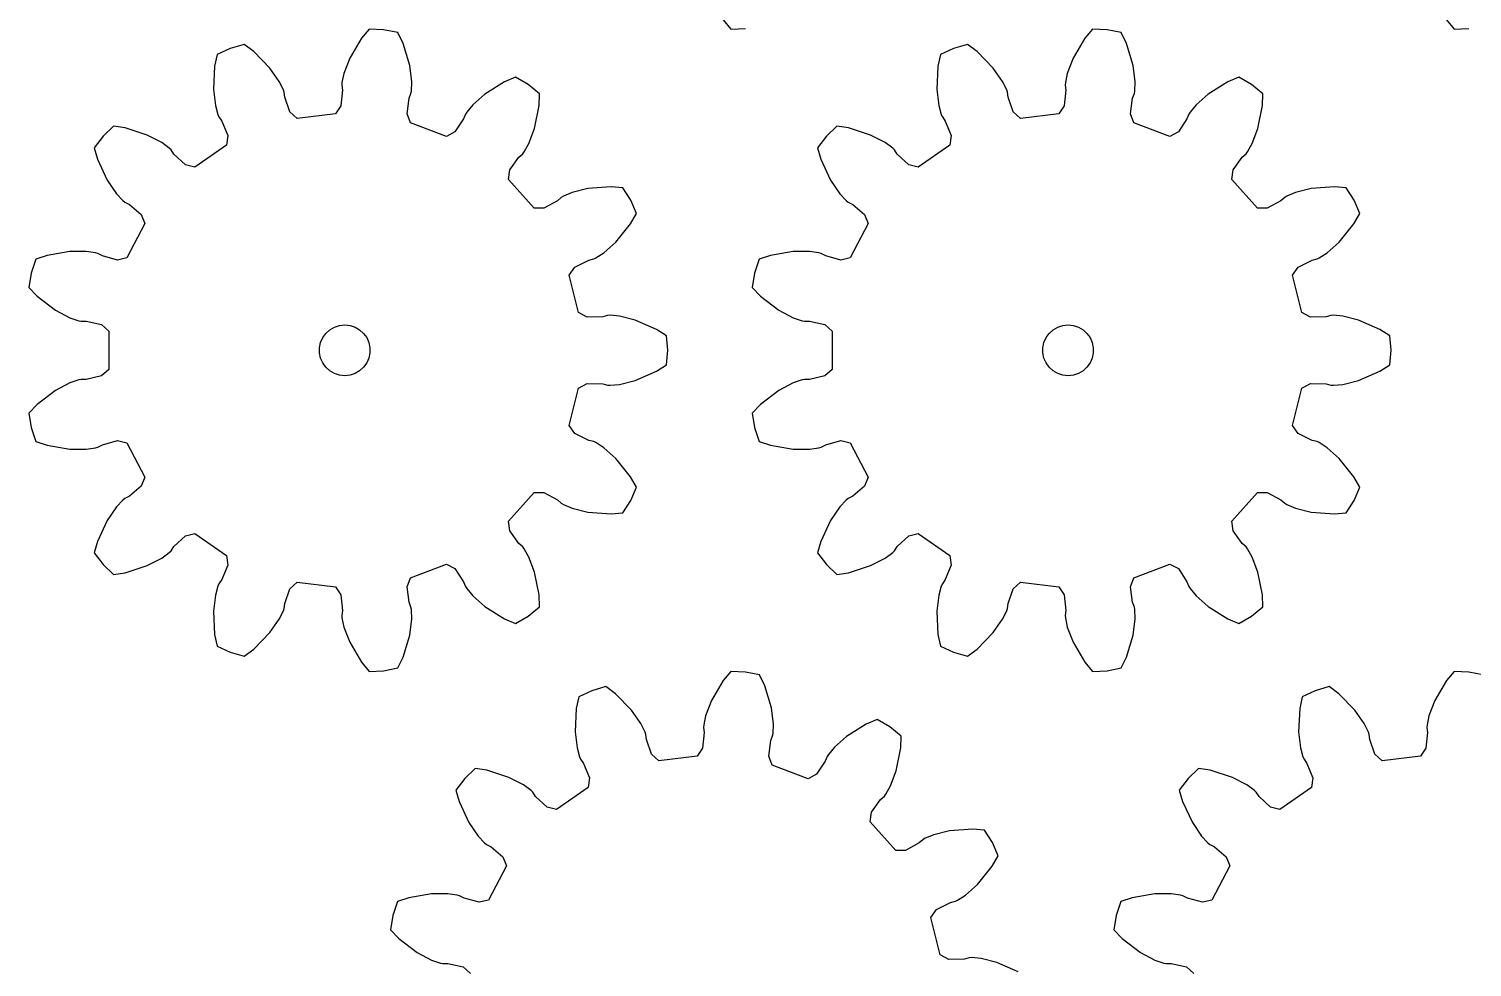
# Model space of a CAD drawing. Extents: x 0 to 209, y 0 to 228.
# Drawn here: x 0 to 85.4, y 58.5 to 114 of the extents above; entities that cross this region are included whole.
import ezdxf

# ---------------------------------------------------------------- set-up
doc = ezdxf.new("R2010")
doc.units = 0

msp = doc.modelspace()

# ---------------------------------------------------------------- linework, layer by layer
for p, q in [((41.065, 114.506), (41.515, 113.964)), ((83.845, 114.506), (84.295, 113.964)), ((20.125, 113.964), (19.675, 113.421)), ((20.983, 113.929), (20.125, 113.964)), ((21.825, 113.757), (20.983, 113.929)), ((22.132, 113.123), (21.825, 113.757)), ((41.515, 113.964), (42.373, 113.998)), ((62.905, 113.964), (62.455, 113.421)), ((63.763, 113.929), (62.905, 113.964)), ((64.605, 113.757), (63.763, 113.929)), ((64.912, 113.123), (64.605, 113.757)), ((84.295, 113.964), (85.153, 113.998)), ((11.909, 112.827), (11.133, 112.459)), ((12.734, 113.066), (11.909, 112.827)), ((13.301, 112.647), (12.734, 113.066)), ((19.675, 113.421), (18.982, 112.239)), ((22.523, 111.809), (22.132, 113.123)), ((54.689, 112.827), (53.913, 112.459)), ((55.514, 113.066), (54.689, 112.827)), ((56.081, 112.647), (55.514, 113.066)), ((62.455, 113.421), (61.762, 112.239)), ((65.303, 111.809), (64.912, 113.123)), ((11.133, 112.459), (10.987, 111.769)), ((14.257, 111.666), (13.301, 112.647)), ((18.982, 112.239), (18.634, 111.342)), ((53.913, 112.459), (53.767, 111.769)), ((57.037, 111.666), (56.081, 112.647)), ((61.762, 112.239), (61.414, 111.342)), ((10.987, 111.769), (10.922, 110.401)), ((14.809, 110.877), (14.257, 111.666)), ((18.634, 111.342), (18.519, 110.799)), ((22.646, 110.855), (22.523, 111.809)), ((28.787, 111.117), (28.136, 110.845)), ((29.531, 110.687), (28.787, 111.117)), ((53.767, 111.769), (53.702, 110.401)), ((57.589, 110.877), (57.037, 111.666)), ((61.414, 111.342), (61.299, 110.799)), ((65.426, 110.855), (65.303, 111.809)), ((71.567, 111.117), (70.916, 110.845)), ((72.311, 110.687), (71.567, 111.117)), ((10.922, 110.401), (11.031, 109.444)), ((15.051, 110.378), (14.809, 110.877)), ((15.093, 110.236), (15.051, 110.378)), ((15.132, 109.938), (15.093, 110.236)), ((18.546, 110.352), (18.454, 109.433)), ((18.519, 110.799), (18.512, 110.651)), ((18.512, 110.651), (18.546, 110.352)), ((22.494, 109.873), (22.599, 110.155)), ((22.599, 110.155), (22.627, 110.3)), ((22.627, 110.3), (22.646, 110.855)), ((26.973, 110.122), (26.248, 109.489)), ((28.136, 110.845), (26.973, 110.122)), ((30.196, 110.144), (29.531, 110.687)), ((30.173, 109.44), (30.196, 110.144)), ((53.702, 110.401), (53.811, 109.444)), ((57.831, 110.378), (57.589, 110.877)), ((57.873, 110.236), (57.831, 110.378)), ((57.912, 109.938), (57.873, 110.236)), ((61.326, 110.352), (61.234, 109.433)), ((61.299, 110.799), (61.292, 110.651)), ((61.292, 110.651), (61.326, 110.352)), ((65.274, 109.873), (65.379, 110.155)), ((65.379, 110.155), (65.407, 110.3)), ((65.407, 110.3), (65.426, 110.855)), ((69.753, 110.122), (69.028, 109.489)), ((70.916, 110.845), (69.753, 110.122)), ((72.976, 110.144), (72.311, 110.687)), ((72.953, 109.44), (72.976, 110.144)), ((11.031, 109.444), (11.181, 108.91)), ((15.441, 109.067), (15.132, 109.938)), ((18.454, 109.433), (18.129, 108.961)), ((22.364, 108.958), (22.494, 109.873)), ((26.248, 109.489), (25.893, 109.061)), ((29.909, 108.095), (30.173, 109.44)), ((53.811, 109.444), (53.961, 108.91)), ((58.221, 109.067), (57.912, 109.938)), ((61.234, 109.433), (60.909, 108.961)), ((65.144, 108.958), (65.274, 109.873)), ((69.028, 109.489), (68.673, 109.061)), ((72.689, 108.095), (72.953, 109.44)), ((11.181, 108.91), (11.244, 108.776)), ((11.244, 108.776), (11.413, 108.527)), ((11.413, 108.527), (11.758, 107.67)), ((15.869, 108.686), (15.441, 109.067)), ((18.129, 108.961), (15.869, 108.686)), ((22.566, 108.422), (22.364, 108.958)), ((24.695, 107.615), (22.566, 108.422)), ((25.71, 108.653), (25.201, 107.882)), ((25.819, 108.934), (25.71, 108.653)), ((25.893, 109.061), (25.819, 108.934)), ((53.961, 108.91), (54.024, 108.776)), ((54.024, 108.776), (54.193, 108.527)), ((54.193, 108.527), (54.538, 107.67)), ((58.649, 108.686), (58.221, 109.067)), ((60.909, 108.961), (58.649, 108.686)), ((65.346, 108.422), (65.144, 108.958)), ((67.475, 107.615), (65.346, 108.422)), ((68.49, 108.653), (67.981, 107.882)), ((68.599, 108.934), (68.49, 108.653)), ((68.673, 109.061), (68.599, 108.934)), ((4.386, 107.634), (3.87, 106.948)), ((5.005, 108.229), (4.386, 107.634)), ((5.702, 108.121), (5.005, 108.229)), ((7.005, 107.697), (5.702, 108.121)), ((7.86, 107.256), (7.005, 107.697)), ((11.758, 107.67), (11.691, 107.102)), ((25.201, 107.882), (24.695, 107.615)), ((29.574, 107.193), (29.909, 108.095)), ((47.166, 107.634), (46.65, 106.948)), ((47.785, 108.229), (47.166, 107.634)), ((48.482, 108.121), (47.785, 108.229)), ((49.785, 107.697), (48.482, 108.121)), ((50.64, 107.256), (49.785, 107.697)), ((54.538, 107.67), (54.471, 107.102)), ((67.981, 107.882), (67.475, 107.615)), ((72.354, 107.193), (72.689, 108.095)), ((3.87, 106.948), (4.061, 106.269)), ((8.307, 106.926), (7.86, 107.256)), ((8.41, 106.82), (8.307, 106.926)), ((8.582, 106.574), (8.41, 106.82)), ((11.691, 107.102), (9.817, 105.808)), ((29.207, 106.595), (29.3, 106.71)), ((29.3, 106.71), (29.574, 107.193)), ((46.65, 106.948), (46.841, 106.269)), ((51.087, 106.926), (50.64, 107.256)), ((51.19, 106.82), (51.087, 106.926)), ((51.362, 106.574), (51.19, 106.82)), ((54.471, 107.102), (52.597, 105.808)), ((71.987, 106.595), (72.08, 106.71)), ((72.08, 106.71), (72.354, 107.193)), ((4.061, 106.269), (4.639, 105.027)), ((9.261, 105.947), (8.582, 106.574)), ((9.817, 105.808), (9.261, 105.947)), ((28.443, 105.645), (28.984, 106.394)), ((28.984, 106.394), (29.207, 106.595)), ((46.841, 106.269), (47.419, 105.027)), ((52.041, 105.947), (51.362, 106.574)), ((52.597, 105.808), (52.041, 105.947)), ((71.223, 105.645), (71.764, 106.394)), ((71.764, 106.394), (71.987, 106.595)), ((4.639, 105.027), (5.18, 104.231)), ((28.372, 105.076), (28.443, 105.645)), ((29.882, 103.372), (28.372, 105.076)), ((47.419, 105.027), (47.96, 104.231)), ((71.152, 105.076), (71.223, 105.645)), ((72.662, 103.372), (71.152, 105.076)), ((5.18, 104.231), (5.562, 103.828)), ((32.128, 104.309), (31.616, 104.095)), ((33.065, 104.533), (32.128, 104.309)), ((34.431, 104.633), (33.065, 104.533)), ((35.133, 104.571), (34.431, 104.633)), ((35.592, 103.845), (35.133, 104.571)), ((47.96, 104.231), (48.342, 103.828)), ((74.908, 104.309), (74.396, 104.095)), ((75.845, 104.533), (74.908, 104.309)), ((77.211, 104.633), (75.845, 104.533)), ((77.913, 104.571), (77.211, 104.633)), ((78.372, 103.845), (77.913, 104.571)), ((5.562, 103.828), (5.68, 103.738)), ((5.68, 103.738), (5.945, 103.596)), ((5.945, 103.596), (6.649, 102.998)), ((30.455, 103.373), (29.882, 103.372)), ((31.264, 103.82), (30.455, 103.373)), ((31.49, 104.017), (31.264, 103.82)), ((31.616, 104.095), (31.49, 104.017)), ((35.929, 103.055), (35.592, 103.845)), ((48.342, 103.828), (48.46, 103.738)), ((48.46, 103.738), (48.725, 103.596)), ((48.725, 103.596), (49.429, 102.998)), ((73.235, 103.373), (72.662, 103.372)), ((74.044, 103.82), (73.235, 103.373)), ((74.27, 104.017), (74.044, 103.82)), ((74.396, 104.095), (74.27, 104.017)), ((78.709, 103.055), (78.372, 103.845)), ((6.853, 102.463), (5.795, 100.447)), ((6.649, 102.998), (6.853, 102.463)), ((34.722, 101.374), (35.581, 102.442)), ((35.581, 102.442), (35.929, 103.055)), ((49.633, 102.463), (48.575, 100.447)), ((49.429, 102.998), (49.633, 102.463)), ((77.502, 101.374), (78.361, 102.442)), ((78.361, 102.442), (78.709, 103.055)), ((2.427, 100.813), (1.077, 100.583)), ((3.39, 100.82), (2.427, 100.813)), ((3.939, 100.735), (3.39, 100.82)), ((4.079, 100.689), (3.939, 100.735)), ((33.539, 100.431), (34.007, 100.731)), ((34.007, 100.731), (34.722, 101.374)), ((45.207, 100.813), (43.857, 100.583)), ((46.17, 100.82), (45.207, 100.813)), ((46.719, 100.735), (46.17, 100.82)), ((46.859, 100.689), (46.719, 100.735)), ((76.319, 100.431), (76.787, 100.731)), ((76.787, 100.731), (77.502, 101.374)), ((0.41, 100.355), (0.138, 99.54)), ((1.077, 100.583), (0.41, 100.355)), ((4.346, 100.551), (4.079, 100.689)), ((5.239, 100.311), (4.346, 100.551)), ((5.795, 100.447), (5.239, 100.311)), ((31.959, 99.415), (32.286, 99.885)), ((32.286, 99.885), (33.113, 100.298)), ((33.113, 100.298), (33.404, 100.372)), ((33.404, 100.372), (33.539, 100.431)), ((43.19, 100.355), (42.918, 99.54)), ((43.857, 100.583), (43.19, 100.355)), ((47.126, 100.551), (46.859, 100.689)), ((48.019, 100.311), (47.126, 100.551)), ((48.575, 100.447), (48.019, 100.311)), ((74.739, 99.415), (75.066, 99.885)), ((75.066, 99.885), (75.893, 100.298)), ((75.893, 100.298), (76.184, 100.372)), ((76.184, 100.372), (76.319, 100.431)), ((0.138, 99.54), (0, 98.692)), ((32.504, 97.204), (31.959, 99.415)), ((42.918, 99.54), (42.78, 98.692)), ((75.284, 97.204), (74.739, 99.415)), ((0, 98.692), (0.485, 98.18)), ((0.485, 98.18), (1.574, 97.349)), ((42.78, 98.692), (43.265, 98.18)), ((43.265, 98.18), (44.354, 97.349)), ((1.574, 97.349), (2.423, 96.896)), ((44.354, 97.349), (45.203, 96.896)), ((2.423, 96.896), (2.948, 96.716)), ((2.948, 96.716), (3.094, 96.691)), ((3.094, 96.691), (3.395, 96.689)), ((3.395, 96.689), (4.296, 96.487)), ((4.296, 96.487), (4.726, 96.108)), ((18.37, 96.437), (18.681, 96.47)), ((18.681, 96.47), (18.993, 96.437)), ((33.012, 96.939), (32.504, 97.204)), ((33.936, 96.958), (33.012, 96.939)), ((34.228, 97.028), (33.936, 96.958)), ((34.375, 97.039), (34.228, 97.028)), ((34.928, 96.99), (34.375, 97.039)), ((35.861, 96.753), (34.928, 96.99)), ((37.118, 96.207), (35.861, 96.753)), ((45.203, 96.896), (45.728, 96.716)), ((45.728, 96.716), (45.874, 96.691)), ((45.874, 96.691), (46.175, 96.689)), ((46.175, 96.689), (47.076, 96.487)), ((47.076, 96.487), (47.506, 96.108)), ((61.15, 96.437), (61.461, 96.47)), ((61.461, 96.47), (61.773, 96.437)), ((75.792, 96.939), (75.284, 97.204)), ((76.716, 96.958), (75.792, 96.939)), ((77.008, 97.028), (76.716, 96.958)), ((77.155, 97.039), (77.008, 97.028)), ((77.708, 96.99), (77.155, 97.039)), ((78.641, 96.753), (77.708, 96.99)), ((79.898, 96.207), (78.641, 96.753)), ((4.726, 96.108), (4.726, 93.831)), ((17.255, 95.433), (17.382, 95.72)), ((17.382, 95.72), (17.567, 95.973)), ((17.567, 95.973), (17.8, 96.183)), ((17.8, 96.183), (18.071, 96.34)), ((18.071, 96.34), (18.37, 96.437)), ((18.993, 96.437), (19.292, 96.34)), ((19.292, 96.34), (19.563, 96.183)), ((19.563, 96.183), (19.796, 95.973)), ((19.796, 95.973), (19.98, 95.72)), ((19.98, 95.72), (20.108, 95.433)), ((37.711, 95.826), (37.118, 96.207)), ((37.78, 94.97), (37.711, 95.826)), ((47.506, 96.108), (47.506, 93.831)), ((60.035, 95.433), (60.162, 95.72)), ((60.162, 95.72), (60.347, 95.973)), ((60.347, 95.973), (60.58, 96.183)), ((60.58, 96.183), (60.851, 96.34)), ((60.851, 96.34), (61.15, 96.437)), ((61.773, 96.437), (62.071, 96.34)), ((62.071, 96.34), (62.343, 96.183)), ((62.343, 96.183), (62.576, 95.973)), ((62.576, 95.973), (62.76, 95.72)), ((62.76, 95.72), (62.888, 95.433)), ((80.491, 95.826), (79.898, 96.207)), ((80.56, 94.97), (80.491, 95.826)), ((17.19, 95.126), (17.255, 95.433)), ((17.19, 94.813), (17.19, 95.126)), ((17.255, 94.506), (17.19, 94.813)), ((20.108, 95.433), (20.173, 95.126)), ((20.173, 94.813), (20.108, 94.506)), ((20.173, 95.126), (20.173, 94.813)), ((37.711, 94.114), (37.78, 94.97)), ((59.97, 95.126), (60.035, 95.433)), ((59.97, 94.813), (59.97, 95.126)), ((60.035, 94.506), (59.97, 94.813)), ((62.888, 95.433), (62.953, 95.126)), ((62.953, 94.813), (62.888, 94.506)), ((62.953, 95.126), (62.953, 94.813)), ((80.491, 94.114), (80.56, 94.97)), ((17.382, 94.22), (17.255, 94.506)), ((17.567, 93.966), (17.382, 94.22)), ((17.8, 93.756), (17.567, 93.966)), ((19.796, 93.966), (19.563, 93.756)), ((19.98, 94.22), (19.796, 93.966)), ((20.108, 94.506), (19.98, 94.22)), ((37.118, 93.732), (37.711, 94.114)), ((60.162, 94.22), (60.035, 94.506)), ((60.347, 93.966), (60.162, 94.22)), ((60.58, 93.756), (60.347, 93.966)), ((62.576, 93.966), (62.343, 93.756)), ((62.76, 94.22), (62.576, 93.966)), ((62.888, 94.506), (62.76, 94.22)), ((79.898, 93.732), (80.491, 94.114)), ((2.423, 93.043), (1.574, 92.59)), ((2.948, 93.223), (2.423, 93.043)), ((3.094, 93.248), (2.948, 93.223)), ((3.395, 93.25), (3.094, 93.248)), ((4.296, 93.452), (3.395, 93.25)), ((4.726, 93.831), (4.296, 93.452)), ((18.071, 93.599), (17.8, 93.756)), ((18.37, 93.502), (18.071, 93.599)), ((18.681, 93.47), (18.37, 93.502)), ((18.993, 93.502), (18.681, 93.47)), ((19.292, 93.599), (18.993, 93.502)), ((19.563, 93.756), (19.292, 93.599)), ((34.928, 92.949), (35.861, 93.186)), ((35.861, 93.186), (37.118, 93.732)), ((45.203, 93.043), (44.354, 92.59)), ((45.728, 93.223), (45.203, 93.043)), ((45.874, 93.248), (45.728, 93.223)), ((46.175, 93.25), (45.874, 93.248)), ((47.076, 93.452), (46.175, 93.25)), ((47.506, 93.831), (47.076, 93.452)), ((60.851, 93.599), (60.58, 93.756)), ((61.15, 93.502), (60.851, 93.599)), ((61.461, 93.47), (61.15, 93.502)), ((61.773, 93.502), (61.461, 93.47)), ((62.071, 93.599), (61.773, 93.502)), ((62.343, 93.756), (62.071, 93.599)), ((77.708, 92.949), (78.641, 93.186)), ((78.641, 93.186), (79.898, 93.732)), ((1.574, 92.59), (0.485, 91.759)), ((31.959, 90.524), (32.504, 92.735)), ((32.504, 92.735), (33.012, 93)), ((33.012, 93), (33.936, 92.981)), ((33.936, 92.981), (34.228, 92.911)), ((34.228, 92.911), (34.375, 92.9)), ((34.375, 92.9), (34.928, 92.949)), ((44.354, 92.59), (43.265, 91.759)), ((74.739, 90.524), (75.284, 92.735)), ((75.284, 92.735), (75.792, 93)), ((75.792, 93), (76.716, 92.981)), ((76.716, 92.981), (77.008, 92.911)), ((77.008, 92.911), (77.155, 92.9)), ((77.155, 92.9), (77.708, 92.949)), ((0.485, 91.759), (0, 91.247)), ((43.265, 91.759), (42.78, 91.247)), ((0, 91.247), (0.138, 90.399)), ((32.286, 90.054), (31.959, 90.524)), ((42.78, 91.247), (42.918, 90.399)), ((75.066, 90.054), (74.739, 90.524)), ((0.138, 90.399), (0.41, 89.584)), ((4.346, 89.388), (5.239, 89.628)), ((5.239, 89.628), (5.795, 89.492)), ((33.113, 89.642), (32.286, 90.054)), ((33.404, 89.568), (33.113, 89.642)), ((42.918, 90.399), (43.19, 89.584)), ((47.126, 89.388), (48.019, 89.628)), ((48.019, 89.628), (48.575, 89.492)), ((75.893, 89.642), (75.066, 90.054)), ((76.184, 89.568), (75.893, 89.642)), ((0.41, 89.584), (1.077, 89.356)), ((1.077, 89.356), (2.427, 89.127)), ((2.427, 89.127), (3.39, 89.119)), ((3.39, 89.119), (3.939, 89.205)), ((3.939, 89.205), (4.079, 89.25)), ((4.079, 89.25), (4.346, 89.388)), ((5.795, 89.492), (6.853, 87.476)), ((33.539, 89.509), (33.404, 89.568)), ((34.007, 89.208), (33.539, 89.509)), ((34.722, 88.565), (34.007, 89.208)), ((43.19, 89.584), (43.857, 89.356)), ((43.857, 89.356), (45.207, 89.127)), ((45.207, 89.127), (46.17, 89.119)), ((46.17, 89.119), (46.719, 89.205)), ((46.719, 89.205), (46.859, 89.25)), ((46.859, 89.25), (47.126, 89.388)), ((48.575, 89.492), (49.633, 87.476)), ((76.319, 89.509), (76.184, 89.568)), ((76.787, 89.208), (76.319, 89.509)), ((77.502, 88.565), (76.787, 89.208)), ((35.581, 87.497), (34.722, 88.565)), ((78.361, 87.497), (77.502, 88.565)), ((6.853, 87.476), (6.649, 86.941)), ((35.929, 86.884), (35.581, 87.497)), ((49.633, 87.476), (49.429, 86.941)), ((78.709, 86.884), (78.361, 87.497)), ((5.945, 86.343), (5.68, 86.201)), ((6.649, 86.941), (5.945, 86.343)), ((28.372, 84.863), (29.882, 86.568)), ((29.882, 86.568), (30.455, 86.566)), ((30.455, 86.566), (31.264, 86.12)), ((35.592, 86.094), (35.929, 86.884)), ((48.725, 86.343), (48.46, 86.201)), ((49.429, 86.941), (48.725, 86.343)), ((71.152, 84.863), (72.662, 86.568)), ((72.662, 86.568), (73.235, 86.566)), ((73.235, 86.566), (74.044, 86.12)), ((78.372, 86.094), (78.709, 86.884)), ((5.18, 85.708), (4.639, 84.912)), ((5.562, 86.112), (5.18, 85.708)), ((5.68, 86.201), (5.562, 86.112)), ((31.264, 86.12), (31.49, 85.922)), ((31.49, 85.922), (31.616, 85.844)), ((31.616, 85.844), (32.128, 85.63)), ((32.128, 85.63), (33.065, 85.406)), ((33.065, 85.406), (34.431, 85.306)), ((34.431, 85.306), (35.133, 85.368)), ((35.133, 85.368), (35.592, 86.094)), ((47.96, 85.708), (47.419, 84.912)), ((48.342, 86.112), (47.96, 85.708)), ((48.46, 86.201), (48.342, 86.112)), ((74.044, 86.12), (74.27, 85.922)), ((74.27, 85.922), (74.396, 85.844)), ((74.396, 85.844), (74.908, 85.63)), ((74.908, 85.63), (75.845, 85.406)), ((75.845, 85.406), (77.211, 85.306)), ((77.211, 85.306), (77.913, 85.368)), ((77.913, 85.368), (78.372, 86.094)), ((4.639, 84.912), (4.061, 83.67)), ((28.443, 84.295), (28.372, 84.863)), ((47.419, 84.912), (46.841, 83.67)), ((71.223, 84.295), (71.152, 84.863)), ((4.061, 83.67), (3.87, 82.992)), ((8.582, 83.366), (9.261, 83.993)), ((9.261, 83.993), (9.817, 84.131)), ((9.817, 84.131), (11.691, 82.838)), ((28.984, 83.545), (28.443, 84.295)), ((46.841, 83.67), (46.65, 82.992)), ((51.362, 83.366), (52.041, 83.993)), ((52.041, 83.993), (52.597, 84.131)), ((52.597, 84.131), (54.471, 82.838)), ((71.764, 83.545), (71.223, 84.295)), ((3.87, 82.992), (4.386, 82.305)), ((7.86, 82.683), (8.307, 83.014)), ((8.307, 83.014), (8.41, 83.119)), ((8.41, 83.119), (8.582, 83.366)), ((11.691, 82.838), (11.758, 82.269)), ((29.207, 83.345), (28.984, 83.545)), ((29.3, 83.229), (29.207, 83.345)), ((29.574, 82.746), (29.3, 83.229)), ((46.65, 82.992), (47.166, 82.305)), ((50.64, 82.683), (51.087, 83.014)), ((51.087, 83.014), (51.19, 83.119)), ((51.19, 83.119), (51.362, 83.366)), ((54.471, 82.838), (54.538, 82.269)), ((71.987, 83.345), (71.764, 83.545)), ((72.08, 83.229), (71.987, 83.345)), ((72.354, 82.746), (72.08, 83.229)), ((4.386, 82.305), (5.005, 81.71)), ((5.702, 81.818), (7.005, 82.242)), ((7.005, 82.242), (7.86, 82.683)), ((11.758, 82.269), (11.413, 81.412)), ((22.566, 81.517), (24.695, 82.325)), ((24.695, 82.325), (25.201, 82.057)), ((25.201, 82.057), (25.71, 81.286)), ((29.909, 81.844), (29.574, 82.746)), ((47.166, 82.305), (47.785, 81.71)), ((48.482, 81.818), (49.785, 82.242)), ((49.785, 82.242), (50.64, 82.683)), ((54.538, 82.269), (54.193, 81.412)), ((65.346, 81.517), (67.475, 82.325)), ((67.475, 82.325), (67.981, 82.057)), ((67.981, 82.057), (68.49, 81.286)), ((72.689, 81.844), (72.354, 82.746)), ((5.005, 81.71), (5.702, 81.818)), ((11.244, 81.163), (11.181, 81.029)), ((11.413, 81.412), (11.244, 81.163)), ((15.441, 80.872), (15.869, 81.253)), ((15.869, 81.253), (18.129, 80.979)), ((22.364, 80.981), (22.566, 81.517)), ((25.71, 81.286), (25.819, 81.006)), ((30.173, 80.5), (29.909, 81.844)), ((47.785, 81.71), (48.482, 81.818)), ((54.024, 81.163), (53.961, 81.029)), ((54.193, 81.412), (54.024, 81.163)), ((58.221, 80.872), (58.649, 81.253)), ((58.649, 81.253), (60.909, 80.979)), ((65.144, 80.981), (65.346, 81.517)), ((68.49, 81.286), (68.599, 81.006)), ((72.953, 80.5), (72.689, 81.844)), ((11.031, 80.495), (10.922, 79.538)), ((11.181, 81.029), (11.031, 80.495)), ((15.132, 80.001), (15.441, 80.872)), ((18.129, 80.979), (18.454, 80.506)), ((18.454, 80.506), (18.546, 79.587)), ((22.494, 80.066), (22.364, 80.981)), ((25.819, 81.006), (25.893, 80.878)), ((25.893, 80.878), (26.248, 80.451)), ((26.248, 80.451), (26.973, 79.818)), ((30.196, 79.795), (30.173, 80.5)), ((53.811, 80.495), (53.702, 79.538)), ((53.961, 81.029), (53.811, 80.495)), ((57.912, 80.001), (58.221, 80.872)), ((60.909, 80.979), (61.234, 80.506)), ((61.234, 80.506), (61.326, 79.587)), ((65.274, 80.066), (65.144, 80.981)), ((68.599, 81.006), (68.673, 80.878)), ((68.673, 80.878), (69.028, 80.451)), ((69.028, 80.451), (69.753, 79.818)), ((72.976, 79.795), (72.953, 80.5)), ((10.922, 79.538), (10.987, 78.17)), ((14.809, 79.062), (15.051, 79.562)), ((15.051, 79.562), (15.093, 79.703)), ((15.093, 79.703), (15.132, 80.001)), ((18.546, 79.587), (18.512, 79.288)), ((22.599, 79.785), (22.494, 80.066)), ((22.627, 79.64), (22.599, 79.785)), ((22.646, 79.085), (22.627, 79.64)), ((26.973, 79.818), (28.136, 79.094)), ((29.531, 79.252), (30.196, 79.795)), ((53.702, 79.538), (53.767, 78.17)), ((57.589, 79.062), (57.831, 79.562)), ((57.831, 79.562), (57.873, 79.703)), ((57.873, 79.703), (57.912, 80.001)), ((61.326, 79.587), (61.292, 79.288)), ((65.379, 79.785), (65.274, 80.066)), ((65.407, 79.64), (65.379, 79.785)), ((65.426, 79.085), (65.407, 79.64)), ((69.753, 79.818), (70.916, 79.094)), ((72.311, 79.252), (72.976, 79.795)), ((14.257, 78.274), (14.809, 79.062)), ((18.512, 79.288), (18.519, 79.141)), ((18.519, 79.141), (18.634, 78.597)), ((18.634, 78.597), (18.982, 77.7)), ((22.523, 78.13), (22.646, 79.085)), ((28.136, 79.094), (28.787, 78.822)), ((28.787, 78.822), (29.531, 79.252)), ((57.037, 78.274), (57.589, 79.062)), ((61.292, 79.288), (61.299, 79.141)), ((61.299, 79.141), (61.414, 78.597)), ((61.414, 78.597), (61.762, 77.7)), ((65.303, 78.13), (65.426, 79.085)), ((70.916, 79.094), (71.567, 78.822)), ((71.567, 78.822), (72.311, 79.252)), ((10.987, 78.17), (11.133, 77.48)), ((13.301, 77.293), (14.257, 78.274)), ((18.982, 77.7), (19.675, 76.519)), ((22.132, 76.817), (22.523, 78.13)), ((53.767, 78.17), (53.913, 77.48)), ((56.081, 77.293), (57.037, 78.274)), ((61.762, 77.7), (62.455, 76.519)), ((64.912, 76.817), (65.303, 78.13)), ((11.133, 77.48), (11.909, 77.112)), ((11.909, 77.112), (12.734, 76.873)), ((12.734, 76.873), (13.301, 77.293)), ((53.913, 77.48), (54.689, 77.112)), ((54.689, 77.112), (55.514, 76.873)), ((55.514, 76.873), (56.081, 77.293)), ((19.675, 76.519), (20.125, 75.976)), ((20.125, 75.976), (20.983, 76.01)), ((20.983, 76.01), (21.825, 76.182)), ((21.825, 76.182), (22.132, 76.817)), ((41.515, 75.976), (41.065, 75.433)), ((42.373, 75.941), (41.515, 75.976)), ((62.455, 76.519), (62.905, 75.976)), ((62.905, 75.976), (63.763, 76.01)), ((63.763, 76.01), (64.605, 76.182)), ((64.605, 76.182), (64.912, 76.817)), ((84.295, 75.976), (83.845, 75.433)), ((85.153, 75.941), (84.295, 75.976)), ((41.065, 75.433), (40.372, 74.252)), ((43.215, 75.769), (42.373, 75.941)), ((43.522, 75.135), (43.215, 75.769)), ((43.913, 73.822), (43.522, 75.135)), ((83.845, 75.433), (83.152, 74.252)), ((85.995, 75.769), (85.153, 75.941)), ((32.523, 74.471), (32.377, 73.781)), ((33.299, 74.839), (32.523, 74.471)), ((34.124, 75.078), (33.299, 74.839)), ((34.691, 74.659), (34.124, 75.078)), ((35.647, 73.678), (34.691, 74.659)), ((75.303, 74.471), (75.157, 73.781)), ((76.079, 74.839), (75.303, 74.471)), ((76.904, 75.078), (76.079, 74.839)), ((77.471, 74.659), (76.904, 75.078)), ((78.427, 73.678), (77.471, 74.659)), ((32.377, 73.781), (32.312, 72.413)), ((36.199, 72.89), (35.647, 73.678)), ((40.372, 74.252), (40.024, 73.354)), ((44.036, 72.867), (43.913, 73.822)), ((75.157, 73.781), (75.092, 72.413)), ((78.979, 72.89), (78.427, 73.678)), ((83.152, 74.252), (82.804, 73.354)), ((36.441, 72.39), (36.199, 72.89)), ((39.909, 72.811), (39.902, 72.663)), ((39.902, 72.663), (39.936, 72.364)), ((40.024, 73.354), (39.909, 72.811)), ((44.017, 72.312), (44.036, 72.867)), ((49.526, 72.857), (48.363, 72.134)), ((50.177, 73.129), (49.526, 72.857)), ((50.921, 72.7), (50.177, 73.129)), ((51.586, 72.156), (50.921, 72.7)), ((79.221, 72.39), (78.979, 72.89)), ((82.689, 72.811), (82.682, 72.663)), ((82.682, 72.663), (82.716, 72.364)), ((82.804, 73.354), (82.689, 72.811)), ((32.312, 72.413), (32.421, 71.457)), ((36.483, 72.248), (36.441, 72.39)), ((36.522, 71.95), (36.483, 72.248)), ((36.831, 71.079), (36.522, 71.95)), ((39.936, 72.364), (39.844, 71.445)), ((43.754, 70.97), (43.884, 71.885)), ((43.884, 71.885), (43.989, 72.167)), ((43.989, 72.167), (44.017, 72.312)), ((48.363, 72.134), (47.638, 71.501)), ((51.563, 71.452), (51.586, 72.156)), ((75.092, 72.413), (75.201, 71.457)), ((79.263, 72.248), (79.221, 72.39)), ((79.302, 71.95), (79.263, 72.248)), ((79.611, 71.079), (79.302, 71.95)), ((82.716, 72.364), (82.624, 71.445)), ((32.421, 71.457), (32.571, 70.922)), ((32.571, 70.922), (32.634, 70.788)), ((37.259, 70.698), (36.831, 71.079)), ((39.519, 70.973), (37.259, 70.698)), ((39.844, 71.445), (39.519, 70.973)), ((43.956, 70.434), (43.754, 70.97)), ((47.209, 70.946), (47.1, 70.666)), ((47.283, 71.073), (47.209, 70.946)), ((47.638, 71.501), (47.283, 71.073)), ((51.299, 70.108), (51.563, 71.452)), ((75.201, 71.457), (75.351, 70.922)), ((75.351, 70.922), (75.414, 70.788)), ((80.039, 70.698), (79.611, 71.079)), ((82.299, 70.973), (80.039, 70.698)), ((82.624, 71.445), (82.299, 70.973)), ((26.395, 70.241), (25.776, 69.646)), ((27.092, 70.133), (26.395, 70.241)), ((28.395, 69.709), (27.092, 70.133)), ((32.634, 70.788), (32.803, 70.539)), ((32.803, 70.539), (33.148, 69.683)), ((46.085, 69.627), (43.956, 70.434)), ((47.1, 70.666), (46.591, 69.894)), ((50.964, 69.205), (51.299, 70.108)), ((69.175, 70.241), (68.556, 69.646)), ((69.872, 70.133), (69.175, 70.241)), ((71.175, 69.709), (69.872, 70.133)), ((75.414, 70.788), (75.583, 70.539)), ((75.583, 70.539), (75.928, 69.683)), ((25.776, 69.646), (25.26, 68.96)), ((29.25, 69.268), (28.395, 69.709)), ((29.697, 68.938), (29.25, 69.268)), ((33.148, 69.683), (33.081, 69.114)), ((46.591, 69.894), (46.085, 69.627)), ((50.69, 68.722), (50.964, 69.205)), ((68.556, 69.646), (68.04, 68.96)), ((72.03, 69.268), (71.175, 69.709)), ((72.477, 68.938), (72.03, 69.268)), ((75.928, 69.683), (75.861, 69.114)), ((25.26, 68.96), (25.451, 68.281)), ((29.8, 68.832), (29.697, 68.938)), ((29.972, 68.586), (29.8, 68.832)), ((30.651, 67.959), (29.972, 68.586)), ((33.081, 69.114), (31.207, 67.82)), ((49.833, 67.657), (50.374, 68.406)), ((50.374, 68.406), (50.597, 68.607)), ((50.597, 68.607), (50.69, 68.722)), ((68.04, 68.96), (68.231, 68.281)), ((72.58, 68.832), (72.477, 68.938)), ((72.752, 68.586), (72.58, 68.832)), ((73.431, 67.959), (72.752, 68.586)), ((75.861, 69.114), (73.987, 67.82)), ((25.451, 68.281), (26.029, 67.039)), ((31.207, 67.82), (30.651, 67.959)), ((49.762, 67.088), (49.833, 67.657)), ((68.231, 68.281), (68.809, 67.039)), ((73.987, 67.82), (73.431, 67.959)), ((26.029, 67.039), (26.57, 66.243)), ((51.272, 65.384), (49.762, 67.088)), ((55.821, 66.645), (54.455, 66.545)), ((56.523, 66.583), (55.821, 66.645)), ((56.982, 65.857), (56.523, 66.583)), ((68.809, 67.039), (69.35, 66.243)), ((26.57, 66.243), (26.952, 65.84)), ((26.952, 65.84), (27.07, 65.75)), ((27.07, 65.75), (27.335, 65.609)), ((52.654, 65.832), (51.845, 65.385)), ((52.88, 66.029), (52.654, 65.832)), ((53.006, 66.108), (52.88, 66.029)), ((53.518, 66.321), (53.006, 66.108)), ((54.455, 66.545), (53.518, 66.321)), ((57.319, 65.067), (56.982, 65.857)), ((69.35, 66.243), (69.732, 65.84)), ((69.732, 65.84), (69.85, 65.75)), ((69.85, 65.75), (70.115, 65.609)), ((27.335, 65.609), (28.039, 65.01)), ((28.039, 65.01), (28.243, 64.475)), ((51.845, 65.385), (51.272, 65.384)), ((56.971, 64.454), (57.319, 65.067)), ((70.115, 65.609), (70.819, 65.01)), ((70.819, 65.01), (71.023, 64.475)), ((28.243, 64.475), (27.185, 62.459)), ((56.112, 63.387), (56.971, 64.454)), ((71.023, 64.475), (69.965, 62.459)), ((55.397, 62.743), (56.112, 63.387)), ((21.8, 62.367), (21.528, 61.552)), ((22.467, 62.595), (21.8, 62.367)), ((23.817, 62.825), (22.467, 62.595)), ((24.78, 62.832), (23.817, 62.825)), ((25.329, 62.747), (24.78, 62.832)), ((25.469, 62.701), (25.329, 62.747)), ((25.736, 62.563), (25.469, 62.701)), ((26.629, 62.323), (25.736, 62.563)), ((27.185, 62.459), (26.629, 62.323)), ((54.503, 62.31), (54.794, 62.384)), ((54.794, 62.384), (54.929, 62.443)), ((54.929, 62.443), (55.397, 62.743)), ((64.58, 62.367), (64.308, 61.552)), ((65.247, 62.595), (64.58, 62.367)), ((66.597, 62.825), (65.247, 62.595)), ((67.56, 62.832), (66.597, 62.825)), ((68.109, 62.747), (67.56, 62.832)), ((68.249, 62.701), (68.109, 62.747)), ((68.516, 62.563), (68.249, 62.701)), ((69.409, 62.323), (68.516, 62.563)), ((69.965, 62.459), (69.409, 62.323)), ((21.528, 61.552), (21.39, 60.705)), ((53.349, 61.427), (53.676, 61.898)), ((53.676, 61.898), (54.503, 62.31)), ((64.308, 61.552), (64.17, 60.705)), ((21.39, 60.705), (21.875, 60.193)), ((53.894, 59.216), (53.349, 61.427)), ((64.17, 60.705), (64.655, 60.193)), ((21.875, 60.193), (22.964, 59.362)), ((64.655, 60.193), (65.744, 59.362)), ((22.964, 59.362), (23.813, 58.908)), ((23.813, 58.908), (24.338, 58.728)), ((54.402, 58.951), (53.894, 59.216)), ((55.326, 58.971), (54.402, 58.951)), ((55.618, 59.04), (55.326, 58.971)), ((55.765, 59.051), (55.618, 59.04)), ((56.318, 59.002), (55.765, 59.051)), ((57.251, 58.765), (56.318, 59.002)), ((65.744, 59.362), (66.593, 58.908)), ((66.593, 58.908), (67.118, 58.728)), ((24.338, 58.728), (24.484, 58.704)), ((24.484, 58.704), (24.785, 58.701)), ((24.785, 58.701), (25.686, 58.499)), ((25.686, 58.499), (26.116, 58.12)), ((58.508, 58.219), (57.251, 58.765)), ((67.118, 58.728), (67.264, 58.704)), ((67.264, 58.704), (67.565, 58.701)), ((67.565, 58.701), (68.466, 58.499)), ((68.466, 58.499), (68.896, 58.12))]:
    msp.add_line(p, q)

doc.saveas('drawing.dxf')
